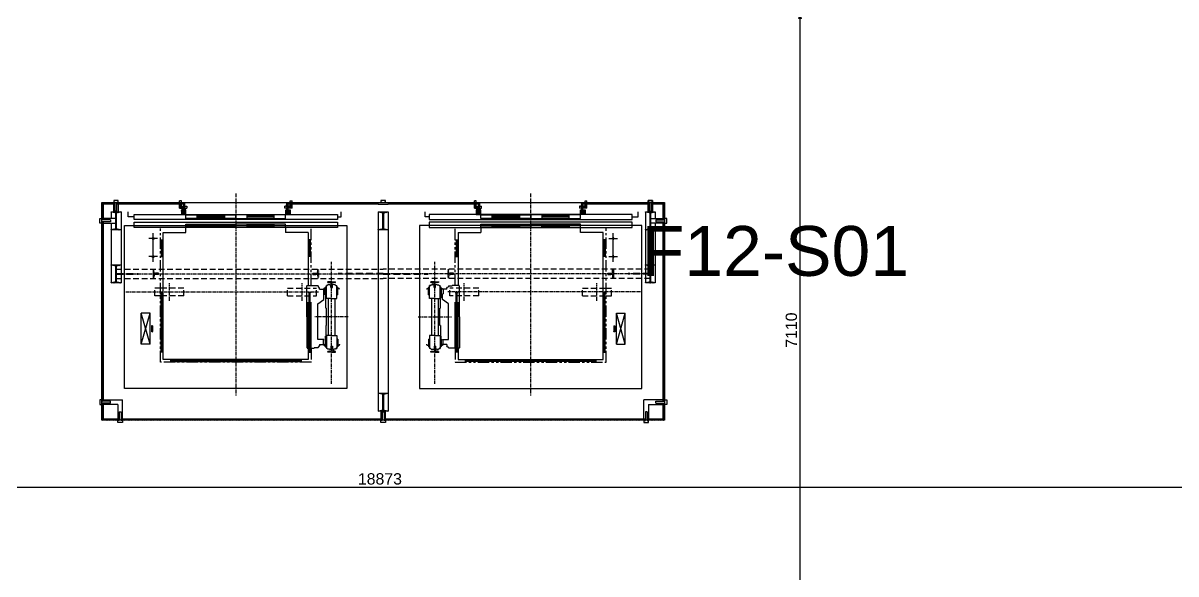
# Model space of a CAD drawing. Header units: millimetres. Extents: x 1175313 to 1258473, y 6259 to 65065.
# Drawn here: x 1210680 to 1223389, y 33063 to 39138 of the extents above; entities that cross this region are included whole.
import ezdxf

# ---------------------------------------------------------------- set-up
doc = ezdxf.new("R2010")
doc.units = ezdxf.units.MM
for name, pattern in [('CENTER', [2, 1.25, -0.25, 0.25, -0.25]), ('CENTERX2', [4, 2.5, -0.5, 0.5, -0.5]), ('DASHEDX2', [38.1, 25.4, -12.7]), ('DIVIDE', [1.25, 0.5, -0.25, 0, -0.25, 0, -0.25]), ('HIDDEN', [0.375, 0.25, -0.125]), ('PHANTOM', [2.5, 1.25, -0.25, 0.25, -0.25, 0.25, -0.25]), ('PHANTOMX2', [127, 63.5, -12.7, 12.7, -12.7, 12.7, -12.7])]:
    doc.linetypes.add(name, pattern=pattern)
for name, color, linetype in [('Lift', 7, 'Continuous'), ('Meheccer', 7, 'Continuous'), ('metal', 7, 'Continuous'), ('plita 2', 7, 'Continuous'), ('Strixleme', 254, 'Continuous')]:
    doc.layers.add(name, color=color, linetype=linetype)
doc.layers.add('syse', color=135, linetype='Continuous', lineweight=15)
doc.styles.get("Standard").update_dxf_attribs({"font": 'arial.ttf'})
doc.dimstyles.new('ISO-25', dxfattribs={"dimscale": 50, "dimtxt": 2.5, "dimasz": 2.5, "dimexe": 1.25, "dimexo": 0.625, "dimtad": 1, "dimdec": 0, "dimtxsty": 'Standard', "dimcen": 2.5, "dimazin": 3, "dimtfac": 1, "dimtdec": 0, "dimtmove": 0, "dimatfit": 3})

# ---------------------------------------------------------------- blocks, each defined once
blk = doc.blocks.new('A$C3B706C1D')
at = {"layer": 'Lift', "color": 12, "linetype": 'CENTER', "ltscale": 3}
for p, q in [((130.2, 223.2), (130.2, 0.4)), ((235.8, 13.3), (235.8, 148)), ((-1.5, 134.7), (292.7, 134.7)), ((9.2, 114.7), (221.3, 114.7)), ((57.1, 105.1), (57.1, 124.3)), ((203.3, 105.1), (203.3, 124.3)), ((254.2, 87.2), (217.4, 87.2))]:
    blk.add_line(p, q, dxfattribs=at)
at = {"layer": 'Lift'}
for p, q in [((11.5, 197.4), (11.5, 203.2)), ((18.2, 197.4), (11.5, 197.4)), ((242.2, 197.4), (246.5, 197.4)), ((246.5, 197.4), (246.5, 203.2)), ((185.2, 185.7), (185.2, 180.2)), ((210.2, 180.2), (185.2, 180.2)), ((210.2, 180.2), (210.2, 121.7)), ((209, 121.4), (208.7, 121.4)), ((208.7, 87.2), (208.7, 121.4)), ((209, 121.7), (216.7, 121.7)), ((209, 121.4), (209, 121.7)), ((216.7, 121.4), (216.7, 121.7)), ((218.5, 121.4), (216.7, 121.4)), ((220.9, 121.4), (218.5, 121.4)), ((220.9, 121.4), (220.9, 120.4)), ((222.4, 117.7), (222.4, 118.9)), ((222.4, 117.7), (228.2, 117.7)), ((228.7, 117.2), (228.7, 116.8)), ((229, 116.8), (228.7, 116.8)), ((229, 116.8), (229, 108.4)), ((235.8, 125.9), (231.4, 125.9)), ((231.4, 125.9), (231.4, 125.8)), ((232.1, 125), (235, 124.8)), ((235, 123), (235.4, 123.4)), ((235, 119.8), (235, 123)), ((235, 119.8), (235.1, 119.7)), ((235.8, 119.7), (235.1, 119.7)), ((235.4, 123.4), (235.4, 124.3)), ((235.8, 125.9), (240.3, 125.9)), ((235.8, 119.7), (236.5, 119.7)), ((236.2, 123.4), (236.2, 124.3)), ((236.6, 123), (236.2, 123.4)), ((236.6, 119.8), (236.5, 119.7)), ((236.6, 119.8), (236.6, 123)), ((239.6, 125), (236.7, 124.8)), ((240.3, 125.9), (240.3, 125.8)), ((229, 108.4), (229.5, 108.4)), ((229.5, 108.4), (229.5, 108.3)), ((229.5, 96.7), (229.5, 108.3)), ((35.7, 91.2), (26.1, 91.2)), ((26.1, 57.2), (26.1, 91.2)), ((26.1, 57.2), (35.7, 91.2)), ((35.7, 57.2), (26.1, 91.2)), ((35.7, 57.2), (35.7, 91.2)), ((229.5, 96.7), (230.3, 96.7)), ((230.3, 77.7), (230.3, 96.7)), ((37.5, 77.3), (37.5, 71.1)), ((38, 71.1), (38, 77.3)), ((38.4, 77.3), (38.4, 71.1)), ((208.7, 87.2), (208.7, 53)), ((229.5, 77.7), (230.3, 77.7)), ((229.5, 77.7), (229.5, 66)), ((229, 66), (229.5, 66)), ((229, 57.6), (229, 66)), ((229.5, 66), (229.5, 66)), ((35.7, 57.2), (26.1, 57.2)), ((209, 53), (208.7, 53)), ((209, 53), (209, 52.7)), ((209, 52.7), (216.7, 52.7)), ((218.5, 53), (216.7, 53)), ((216.7, 53), (216.7, 52.7)), ((220.9, 53), (218.5, 53)), ((220.9, 53), (220.9, 53.9)), ((222.4, 56.7), (228.2, 56.7)), ((222.4, 56.7), (222.4, 55.4)), ((228.7, 57.2), (228.7, 57.6)), ((229, 57.6), (228.7, 57.6)), ((235, 54.6), (235.1, 54.7)), ((235, 54.6), (235, 51.3)), ((235, 51.3), (235.4, 51)), ((235.8, 54.7), (235.1, 54.7)), ((235.4, 51), (235.4, 50.1)), ((235.8, 54.7), (236.5, 54.7)), ((236.6, 51.3), (236.2, 51)), ((236.2, 51), (236.2, 50.1)), ((236.6, 54.6), (236.5, 54.7)), ((236.6, 54.6), (236.6, 51.3)), ((235.8, 48.5), (231.4, 48.5)), ((231.4, 48.5), (231.4, 48.5)), ((232.1, 49.3), (235, 49.6)), ((235.8, 48.5), (240.3, 48.5)), ((239.6, 49.3), (236.7, 49.6)), ((240.3, 48.5), (240.3, 48.5))]:
    blk.add_line(p, q, dxfattribs=at)
at = {"layer": 'Lift', "linetype": 'ByBlock', "ltscale": 10}
for p, q in [((87.8, 195.8), (87.8, 199.8)), ((87.8, 198.3), (117.8, 198.3)), ((87.8, 197.3), (117.8, 197.3)), ((117.8, 199.8), (117.8, 195.8)), ((142.6, 199.8), (142.6, 195.8)), ((172.6, 198.3), (142.6, 198.3)), ((172.6, 197.3), (142.6, 197.3)), ((172.6, 195.8), (172.6, 199.8)), ((87.8, 189.3), (87.8, 186.1)), ((117.8, 188.2), (87.8, 188.2)), ((117.8, 187.2), (87.8, 187.2)), ((117.8, 186.1), (117.8, 189.3)), ((142.6, 189.3), (142.6, 186.1)), ((172.6, 188.2), (142.6, 188.2)), ((172.6, 187.2), (142.6, 187.2)), ((172.6, 186.1), (172.6, 189.3))]:
    blk.add_line(p, q, dxfattribs=at)
at = {"layer": 'Lift', "ltscale": 10}
for p, q in [((39.1, 147.9), (39.1, 179.4)), ((44, 173.7), (34.3, 173.7)), ((44, 153.7), (34.3, 153.7))]:
    blk.add_line(p, q, dxfattribs=at)
at = {"layer": 'Lift', "linetype": 'PHANTOM', "ltscale": 10}
blk.add_line((213.3, 121.7), (213.3, 185.7), dxfattribs=at)
at = {"layer": 'Lift', "color": 1}
for p, q in [((47.1, 172.2), (50.2, 172.2)), ((48.1, 172.2), (48.1, 153.8)), ((48.7, 172.2), (48.7, 153.8)), ((49.3, 172.2), (49.3, 153.8)), ((213.3, 172.2), (210.2, 172.2)), ((211.2, 172.2), (211.2, 153.8)), ((211.8, 172.2), (211.8, 153.8)), ((212.4, 172.2), (212.4, 153.8)), ((47.1, 153.8), (50.2, 153.8)), ((213.3, 153.8), (210.2, 153.8)), ((47.1, 114.2), (50.2, 114.2)), ((48.1, 48.2), (48.1, 114.2)), ((48.7, 48.2), (48.7, 114.2)), ((49.3, 48.2), (49.3, 114.2)), ((213.3, 114.2), (210.2, 114.2)), ((211.2, 48.2), (211.2, 114.2)), ((211.8, 48.2), (211.8, 114.2)), ((212.4, 48.2), (212.4, 114.2)), ((50.2, 48.2), (47.1, 48.2)), ((58.2, 40.2), (58.2, 37.2)), ((58.2, 39.3), (202.2, 39.3)), ((58.2, 38.7), (202.2, 38.7)), ((202.2, 40.2), (202.2, 37.2)), ((210.2, 48.2), (213.3, 48.2)), ((58.2, 38.1), (202.2, 38.1))]:
    blk.add_line(p, q, dxfattribs=at)
at = {"layer": 'Lift', "color": 4, "linetype": 'HIDDEN', "ltscale": 25}
for p, q in [((-1.5, 139.7), (292.7, 139.7)), ((-1.5, 129.7), (292.7, 129.7))]:
    blk.add_line(p, q, dxfattribs=at)
at = {"layer": 'Lift', "color": 2, "linetype": 'HIDDEN', "ltscale": 30}
for p, q in [((-1.5, 135.2), (22.8, 135.2)), ((-1.5, 134.2), (22.8, 134.2)), ((292.7, 135.2), (243.2, 135.2)), ((292.7, 134.2), (243.2, 134.2))]:
    blk.add_line(p, q, dxfattribs=at)
at = {"layer": 'Lift', "linetype": 'Continuous'}
for p, q in [((39.6, 139.1), (39, 139.1)), ((39, 139.1), (39, 130.2)), ((39.6, 130.2), (39, 130.2)), ((40.1, 135.5), (39.8, 138.9)), ((40.1, 133.8), (39.8, 130.5)), ((41.5, 135.2), (40.5, 135.2)), ((41.5, 134.2), (40.5, 134.2)), ((45.1, 135.5), (41.9, 135.5)), ((45.1, 133.9), (41.9, 133.9)), ((45.2, 135.4), (45.1, 135.5)), ((45.2, 134), (45.1, 133.9)), ((45.2, 135.4), (45.2, 134)), ((215.2, 135.4), (215.3, 135.5)), ((215.2, 135.4), (215.2, 134)), ((215.2, 134), (215.3, 133.9)), ((215.3, 135.5), (218.6, 135.5)), ((215.3, 133.9), (218.6, 133.9)), ((219, 135.2), (220, 135.2)), ((219, 134.2), (220, 134.2)), ((220.4, 135.5), (220.6, 138.9)), ((220.4, 133.8), (220.6, 130.5)), ((220.9, 139.1), (221.4, 139.1)), ((220.9, 130.2), (221.4, 130.2))]:
    blk.add_line(p, q, dxfattribs=at)
at = {"layer": 'Lift', "linetype": 'DIVIDE'}
blk.add_line((221.4, 139.1), (221.4, 130.2), dxfattribs=at)
at = {"layer": 'Lift', "color": 2, "linetype": 'HIDDEN', "ltscale": 25}
for p, q in [((41.1, 110.5), (41.1, 118.8)), ((73.1, 118.8), (47.1, 118.8)), ((73.1, 110.5), (73.1, 118.8)), ((187.3, 118.8), (219.3, 118.8)), ((187.3, 110.5), (187.3, 118.8)), ((219.3, 110.5), (219.3, 118.8)), ((73.1, 110.5), (47.1, 110.5)), ((187.3, 110.5), (219.3, 110.5))]:
    blk.add_line(p, q, dxfattribs=at)
at = {"layer": 'Lift', "color": 2}
for p, q in [((47.1, 118.8), (41.1, 118.8)), ((47.1, 110.5), (41.1, 110.5))]:
    blk.add_line(p, q, dxfattribs=at)
at = {"layer": 'Lift', "linetype": 'DASHEDX2', "ltscale": 2}
for p, q in [((210.2, 52.7), (210.2, 121.7)), ((213.3, 52.7), (213.3, 121.7))]:
    blk.add_line(p, q, dxfattribs=at)
at = {"layer": 'Lift', "linetype": 'PHANTOMX2', "ltscale": 2}
for p, q in [((226.8, 117.2), (226.8, 112.7)), ((228.3, 118.7), (228.8, 118.7)), ((231.8, 122.7), (228.8, 119.7)), ((228.8, 111.7), (228.8, 119.7)), ((230.1, 107.7), (230.1, 122)), ((231.1, 122), (230.1, 122)), ((233.4, 122.7), (231.8, 122.7)), ((233.4, 122.7), (233.4, 123.1)), ((233.4, 123.1), (234, 123.1)), ((234, 122.6), (234, 123.1)), ((234, 122.6), (234.3, 122.6)), ((234.3, 122.6), (235, 122.6)), ((235, 119.6), (235, 122.6)), ((235, 119.6), (236.7, 119.6)), ((237.7, 122.9), (236.7, 122.9)), ((236.7, 119.6), (236.7, 122.9)), ((237.7, 122.9), (237.7, 123.2)), ((237.7, 123.2), (238.3, 123.2)), ((238.3, 122.7), (238.3, 123.2)), ((239.8, 122.7), (238.3, 122.7)), ((239.8, 122.7), (242.8, 119.7)), ((240.5, 122), (241.6, 122)), ((241.6, 107.7), (241.6, 122)), ((242.8, 111.7), (242.8, 119.7)), ((242.8, 118.7), (243.3, 118.7)), ((220.8, 101.7), (227.4, 106.4)), ((220.8, 62.2), (220.8, 101.7)), ((227.4, 112.7), (226.8, 112.7)), ((227.4, 106.4), (227.4, 112.7)), ((230.1, 111.7), (228.8, 111.7)), ((235.8, 107.7), (230.1, 107.7)), ((235.8, 107.7), (241.6, 107.7)), ((242.8, 111.7), (241.6, 111.7)), ((230.1, 66.7), (230.1, 52.4)), ((235.8, 66.7), (230.1, 66.7)), ((235.8, 66.7), (241.6, 66.7)), ((241.6, 66.7), (241.6, 52.4)), ((227.4, 62.2), (220.8, 62.2)), ((227.4, 61.7), (226.8, 61.7)), ((226.8, 57.2), (226.8, 61.7)), ((227.4, 61.7), (227.4, 62.2)), ((228.3, 55.7), (228.8, 55.7)), ((230.1, 62.7), (228.8, 62.7)), ((228.8, 62.7), (228.8, 54.7)), ((231.8, 51.7), (228.8, 54.7)), ((231.1, 52.4), (230.1, 52.4)), ((233.4, 51.7), (231.8, 51.7)), ((233.4, 51.7), (233.4, 51.3)), ((233.4, 51.3), (234, 51.3)), ((234, 51.8), (234.3, 51.8)), ((234, 51.8), (234, 51.3)), ((234.3, 51.8), (235, 51.8)), ((235, 54.8), (235, 51.8)), ((235, 54.8), (236.7, 54.8)), ((236.7, 54.8), (236.7, 51.5)), ((237.7, 51.5), (236.7, 51.5)), ((237.7, 51.5), (237.7, 51.2)), ((237.7, 51.2), (238.3, 51.2)), ((239.8, 51.7), (238.3, 51.7)), ((238.3, 51.7), (238.3, 51.2)), ((239.8, 51.7), (242.8, 54.7)), ((240.5, 52.4), (241.6, 52.4)), ((242.8, 62.7), (241.6, 62.7)), ((242.8, 62.7), (242.8, 54.7)), ((242.8, 55.7), (243.3, 55.7))]:
    blk.add_line(p, q, dxfattribs=at)
at = {"layer": 'Lift', "ltscale": 2}
for p, q in [((232.1, 107.7), (232.1, 66.7)), ((239.6, 107.7), (239.6, 66.7))]:
    blk.add_line(p, q, dxfattribs=at)
at = {"layer": 'Lift'}
for points in [[(18.2, 194.7), (18.2, 200.2), (242.2, 200.2), (242.2, 194.7)], [(18.2, 185.7), (18.2, 191.7), (242.2, 191.7), (242.2, 185.7)], [(130.1, 195.8), (75.2, 195.8), (75.2, 199.8), (130.1, 199.8)], [(185.2, 199.8), (130.3, 199.8), (130.3, 195.8), (185.2, 195.8)], [(75.2, 189.3), (130.1, 189.3), (130.1, 186.1), (75.2, 186.1)], [(185.2, 186.1), (185.2, 189.3), (130.3, 189.3), (130.3, 186.1)]]:
    blk.add_lwpolyline(points, close=True, dxfattribs=at)
at = {"layer": 'Lift', "linetype": 'PHANTOM', "ltscale": 10}
blk.add_lwpolyline([(213.3, 52.7), (213.3, 37.2), (47.1, 37.2), (47.1, 185.7)], dxfattribs=at)
at = {"layer": 'Lift'}
blk.add_lwpolyline([(210.2, 52.7), (210.2, 40.2), (50.2, 40.2), (50.2, 180.2), (75.2, 180.2), (75.2, 185.7)], dxfattribs=at)
at = {"layer": 'Lift', "linetype": 'CENTERX2'}
for centre in [(39.1, 173.7), (39.1, 153.7)]:
    blk.add_circle(centre, 1, dxfattribs=at)
at = {"layer": 'Lift', "linetype": 'Continuous'}
for centre, radius, start, end in [((39.6, 138.8), 0.3, 4.1131, 90), ((39.6, 130.5), 0.3, 270, 355.8869), ((40.5, 135.6), 0.4, 184.1131, 270), ((40.5, 133.8), 0.4, 90, 175.8869), ((41.5, 135.6), 0.4, 270, 348.3168), ((41.5, 133.8), 0.4, 11.6832, 90), ((219, 135.6), 0.4, 191.6832, 270), ((219, 133.8), 0.4, 90, 168.3168), ((220, 135.6), 0.4, 270, 355.8869), ((220, 133.8), 0.4, 4.1131, 90), ((220.9, 138.8), 0.3, 90, 175.8869), ((220.9, 130.5), 0.3, 184.1131, 270)]:
    blk.add_arc(centre, radius, start, end, dxfattribs=at)
at = {"layer": 'Lift'}
for centre, radius, start, end in [((220.9, 118.9), 1.5, 0, 90), ((228.2, 117.2), 0.5, 0, 90), ((232.2, 125.8), 0.8, 180, 265.4823), ((234.9, 124.3), 0.5, 0, 85.4823), ((236.7, 124.3), 0.5, 94.5177, 180), ((239.5, 125.8), 0.8, 274.5177, 0), ((37.7, 77.3), 0.215, 90, 180), ((37.7, 77.3), 0.215, 0, 90), ((38.2, 77.3), 0.215, 90, 180), ((38.2, 77.3), 0.215, 0, 90), ((37.7, 71.1), 0.215, 180, 270), ((37.7, 71.1), 0.215, 270, 0), ((38.2, 71.1), 0.215, 180, 270), ((38.2, 71.1), 0.215, 270, 0), ((220.9, 55.4), 1.5, 270, 0), ((228.2, 57.2), 0.5, 270, 0), ((232.2, 48.5), 0.8, 94.5177, 180), ((234.9, 50.1), 0.5, 274.5177, 0), ((236.7, 50.1), 0.5, 180, 265.4823), ((239.5, 48.5), 0.8, 0, 85.4823)]:
    blk.add_arc(centre, radius, start, end, dxfattribs=at)
at = {"layer": 'Lift', "linetype": 'PHANTOMX2', "ltscale": 2}
for centre, start, end in [((228.3, 117.2), 160.5288, 180), ((228.3, 117.2), 90, 160.5288), ((243.3, 117.2), 19.4712, 90), ((228.3, 57.2), 180, 270), ((243.3, 57.2), 270, 0)]:
    blk.add_arc(centre, 1.5, start, end, dxfattribs=at)
blk = doc.blocks.new('A$C0C83592B')
at = {"layer": 'Strixleme'}
h = blk.add_hatch(dxfattribs=at)
h.set_pattern_fill('ANSI31', color=256, scale=0.2, style=0)
h.paths.add_polyline_path([(10.7, 19.6, 0.356015), (11, 20), (0, 20, 0.356015), (0.3, 19.6), (4.4, 18.8, -0.367503), (5.2, 17.8), (5.2, 2.2, -0.367503), (4.4, 1.2), (0.3, 0.4, 0.356015), (0, 0), (11, 0, 0.356015), (10.7, 0.4), (6.5, 1.3, -0.344609), (5.8, 2.2), (5.8, 17.8, -0.344609), (6.5, 18.7)])
at = {"layer": 'metal'}
blk.add_lwpolyline([(0, 20), (11, 20, -0.356015), (10.7, 19.6), (6.5, 18.7, 0.344609), (5.8, 17.8), (5.8, 2.2, 0.344609), (6.5, 1.3), (10.7, 0.4, -0.356015), (11, 0), (0, 0, -0.356015), (0.3, 0.4), (4.4, 1.2, 0.367503), (5.2, 2.2), (5.2, 17.8, 0.367503), (4.4, 18.8), (0.3, 19.6, -0.356015)], format="xyb", close=True, dxfattribs=at)
blk = doc.blocks.new('*D630')
at = {"color": 0, "lineweight": -2, "transparency": 16777216}
for p, q in [((1220435, 39307), (1219182, 39307)), ((1219245, 32322), (1219245, 39182)), ((1220435, 32197), (1219182, 32197))]:
    blk.add_line(p, q, dxfattribs=at)
at = {"color": 0, "transparency": 16777216}
for points in [[(1219224, 39182), (1219266, 39182), (1219245, 39307)], [(1219224, 32322), (1219266, 32322), (1219245, 32197)]]:
    blk.add_solid(points, dxfattribs=at)
at = {"layer": 'Defpoints', "color": 0, "transparency": 16777216}
for p in [(1219245, 39307), (1220466, 39307), (1220466, 32197)]:
    blk.add_point(p, dxfattribs=at)
at = {"color": 0, "transparency": 16777216, "insert": (1219150, 35752), "char_height": 125, "attachment_point": 5, "rotation": 90}
blk.add_mtext('7110', dxfattribs=at)
blk = doc.blocks.new('*D635')
at = {"color": 0, "lineweight": -2, "transparency": 16777216}
for p, q in [((1205177, 35050), (1205177, 33953)), ((1224050, 35050), (1224050, 33953)), ((1223925, 34016), (1205302, 34016))]:
    blk.add_line(p, q, dxfattribs=at)
at = {"color": 0, "transparency": 16777216}
for points in [[(1205302, 34037), (1205302, 33995), (1205177, 34016)], [(1223925, 34037), (1223925, 33995), (1224050, 34016)]]:
    blk.add_solid(points, dxfattribs=at)
at = {"layer": 'Defpoints', "color": 0, "transparency": 16777216}
for p in [(1205177, 35081), (1224050, 35081), (1205177, 34016)]:
    blk.add_point(p, dxfattribs=at)
at = {"color": 0, "transparency": 16777216, "insert": (1214614, 34111), "char_height": 125, "attachment_point": 5}
blk.add_mtext('18873', dxfattribs=at)

msp = doc.modelspace()

# ---------------------------------------------------------------- hatches: boundary and pattern name
at = {"layer": 'Strixleme'}
h = msp.add_hatch(dxfattribs=at)
h.set_pattern_fill('ANSI31', color=256, scale=2, angle=180, style=0)
h.set_pattern_definition([(225, (1333413.391, 206866.02), (4.49012806, -4.49012806), [])])
h.paths.add_polyline_path([(1212464.9, 37141.2), (1212448.9, 37141.2), (1212448.9, 37112.2), (1212464.9, 37112.2)])
h.paths.add_polyline_path([(1215714.9, 37141.2), (1215698.9, 37141.2), (1215698.9, 37112.2), (1215714.9, 37112.2)])
h.paths.add_polyline_path([(1215714.9, 37157.2), (1215669.9, 37157.2), (1215669.9, 37141.2), (1215714.9, 37141.2)])
h.paths.add_polyline_path([(1213629.9, 37157.2), (1213584.9, 37157.2), (1213584.9, 37141.2), (1213629.9, 37141.2)])
h.paths.add_polyline_path([(1213600.9, 37141.2), (1213584.9, 37141.2), (1213584.9, 37117.2), (1213600.9, 37117.2)])
h.paths.add_polyline_path([(1211565.9, 36947.1), (1211549.9, 36947.1), (1211549.9, 34967.4), (1211565.9, 34967.4)])
h.paths.add_polyline_path([(1211694.9, 37157.2), (1211549.9, 37157.2), (1211549.9, 37141.2), (1211565.9, 37141.2), (1211694.9, 37141.2)])
h.paths.add_polyline_path([(1211565.9, 37141.2), (1211549.9, 37141.2), (1211549.9, 36967.1), (1211565.9, 36967.1)])
h.paths.add_polyline_path([(1212409.9, 37157.2), (1211714.9, 37157.2), (1211714.9, 37141.2), (1212409.9, 37141.2)])
h.paths.add_polyline_path([(1212464.9, 37157.2), (1212419.9, 37157.2), (1212419.9, 37141.2), (1212464.9, 37141.2)])
h.paths.add_polyline_path([(1211565.9, 34947.4), (1211549.9, 34947.4), (1211549.9, 34773.2), (1211565.9, 34773.2)])
h.paths.add_polyline_path([(1211739.9, 34773.2), (1211549.9, 34773.2), (1211549.9, 34757.2), (1211739.9, 34757.2)])
h.paths.add_polyline_path([(1214639.8, 34773.2), (1211759.9, 34773.2), (1211759.9, 34757.2), (1214639.8, 34757.2)])
h.paths.add_polyline_path([(1217539.9, 34773.2), (1214659.8, 34773.2), (1214659.8, 34757.2), (1217539.9, 34757.2)])
h.paths.add_polyline_path([(1217749.9, 34773.2), (1217559.9, 34773.2), (1217559.9, 34757.2), (1217749.9, 34757.2)])
h.paths.add_polyline_path([(1217749.9, 34947.4), (1217733.9, 34947.4), (1217733.9, 34773.2), (1217749.9, 34773.2)])
h.paths.add_polyline_path([(1217749.9, 36947.1), (1217733.9, 36947.1), (1217733.9, 34967.4), (1217749.9, 34967.4)])
h.paths.add_polyline_path([(1217749.9, 37141.2), (1217733.9, 37141.2), (1217733.9, 36967.1), (1217749.9, 36967.1)])
h.paths.add_polyline_path([(1217749.9, 37157.2), (1217604.9, 37157.2), (1217604.9, 37141.2), (1217749.9, 37141.2)])
h.paths.add_polyline_path([(1217584.9, 37157.2), (1216889.9, 37157.2), (1216889.9, 37141.2), (1217584.9, 37141.2)])
h.paths.add_polyline_path([(1216879.9, 37157.2), (1216834.9, 37157.2), (1216834.9, 37141.2), (1216879.9, 37141.2)])
h.paths.add_polyline_path([(1216850.9, 37141.2), (1216834.9, 37141.2), (1216834.9, 37112.2), (1216850.9, 37112.2)])
h.paths.add_polyline_path([(1212448.9, 37077.2), (1212464.9, 37077.2), (1212464.9, 37102.2), (1212448.9, 37102.2)])
h.paths.add_polyline_path([(1213584.9, 37077.2), (1213600.9, 37077.2), (1213600.9, 37102.2), (1213584.9, 37102.2)])
h.paths.add_polyline_path([(1215698.9, 37077.2), (1215714.9, 37077.2), (1215714.9, 37102.2), (1215698.9, 37102.2)])
h.paths.add_polyline_path([(1216834.9, 37077.2), (1216850.9, 37077.2), (1216850.9, 37102.2), (1216834.9, 37102.2)])
h.paths.add_polyline_path([(1214704.9, 37157.2), (1214704.9, 37141.2), (1215659.9, 37141.2), (1215659.9, 37157.2)])
h.paths.add_polyline_path([(1214594.9, 37141.2), (1214594.9, 37157.2), (1213639.9, 37157.2), (1213639.9, 37141.2)])
h = msp.add_hatch(dxfattribs=at)
h.set_pattern_fill('ANSI31', color=256, scale=2, style=0)
h.set_pattern_definition([(45, (1212424.928, 37027.236), (-4.4901, 4.4901), [])])
h.paths.add_polyline_path([(1212474.9, 37077.2), (1212424.9, 37077.2), (1212424.9, 37027.2), (1212474.9, 37027.2)])
h = msp.add_hatch(dxfattribs=at)
h.set_pattern_fill('ANSI31', color=256, scale=2, style=0)
h.set_pattern_definition([(45, (1213574.928, 37027.236), (-4.4901, 4.4901), [])])
h.paths.add_polyline_path([(1213624.9, 37077.2), (1213574.9, 37077.2), (1213574.9, 37027.2), (1213624.9, 37027.2)])
h = msp.add_hatch(dxfattribs=at)
h.set_pattern_fill('ANSI31', color=256, scale=2, style=0)
h.set_pattern_definition([(135, (1215724.928, 37027.236), (4.4901, 4.4901), [])])
h.paths.add_polyline_path([(1215674.9, 37077.2), (1215724.9, 37077.2), (1215724.9, 37027.2), (1215674.9, 37027.2)])
h = msp.add_hatch(dxfattribs=at)
h.set_pattern_fill('ANSI31', color=256, scale=2, style=0)
h.set_pattern_definition([(135, (1216874.928, 37027.236), (4.4901, 4.4901), [])])
h.paths.add_polyline_path([(1216824.9, 37077.2), (1216874.9, 37077.2), (1216874.9, 37027.2), (1216824.9, 37027.2)])

# ---------------------------------------------------------------- linework, layer by layer
msp.add_lwpolyline([(1211549.9, 37157.2), (1217749.9, 37157.2), (1217749.9, 34757.2), (1211549.9, 34757.2)], close=True)
at = {"color": 1, "lineweight": 30}
msp.add_lwpolyline([(1211549.9, 37157.2), (1217749.9, 37157.2), (1217749.9, 34757.2), (1211549.9, 34757.2)], close=True, dxfattribs=at)
at = {"layer": 'Meheccer'}
for p, q in [((1211679.9, 37182.2), (1211679.9, 37157.2)), ((1211729.9, 37182.2), (1211679.9, 37182.2)), ((1211694.9, 37159.2), (1211679.9, 37159.2)), ((1211679.9, 37057.2), (1211679.9, 37141.2)), ((1211694.9, 37139.2), (1211679.9, 37139.2)), ((1211694.9, 37062.2), (1211694.9, 37159.2)), ((1211714.9, 37062.2), (1211714.9, 37159.2)), ((1211729.9, 37159.2), (1211714.9, 37159.2)), ((1211729.9, 37139.2), (1211714.9, 37139.2)), ((1211729.9, 37157.2), (1211729.9, 37182.2)), ((1211729.9, 37141.2), (1211729.9, 37057.2)), ((1212404.9, 37157.2), (1212404.9, 37177.2)), ((1212424.9, 37177.2), (1212404.9, 37177.2)), ((1212404.9, 37159.2), (1212409.9, 37159.2)), ((1212404.9, 37097.2), (1212404.9, 37141.2)), ((1212404.9, 37139.2), (1212409.9, 37139.2)), ((1212409.9, 37102.2), (1212409.9, 37159.2)), ((1212419.9, 37112.2), (1212419.9, 37159.2)), ((1212419.9, 37159.2), (1212424.9, 37159.2)), ((1212419.9, 37139.2), (1212424.9, 37139.2)), ((1212419.9, 37112.2), (1212466.9, 37112.2)), ((1212424.9, 37157.2), (1212424.9, 37177.2)), ((1212424.9, 37117.2), (1212424.9, 37141.2)), ((1212424.9, 37117.2), (1212448.9, 37117.2)), ((1212446.9, 37112.2), (1212446.9, 37117.2)), ((1212464.9, 37117.2), (1212484.9, 37117.2)), ((1212466.9, 37112.2), (1212466.9, 37117.2)), ((1212484.9, 37117.2), (1212484.9, 37097.2)), ((1213584.9, 37117.2), (1213564.9, 37117.2)), ((1213564.9, 37097.2), (1213564.9, 37117.2)), ((1213582.9, 37112.2), (1213582.9, 37117.2)), ((1213629.9, 37112.2), (1213582.9, 37112.2)), ((1213624.9, 37117.2), (1213600.9, 37117.2)), ((1213602.9, 37112.2), (1213602.9, 37117.2)), ((1213624.9, 37157.2), (1213624.9, 37177.2)), ((1213624.9, 37177.2), (1213644.9, 37177.2)), ((1213629.9, 37159.2), (1213624.9, 37159.2)), ((1213624.9, 37117.2), (1213624.9, 37141.2)), ((1213629.9, 37139.2), (1213624.9, 37139.2)), ((1213629.9, 37112.2), (1213629.9, 37159.2)), ((1213639.9, 37102.2), (1213639.9, 37159.2)), ((1213644.9, 37159.2), (1213639.9, 37159.2)), ((1213644.9, 37139.2), (1213639.9, 37139.2)), ((1213644.9, 37157.2), (1213644.9, 37177.2)), ((1213644.9, 37097.2), (1213644.9, 37141.2)), ((1214624.9, 37182.2), (1214624.9, 37157.2)), ((1214674.9, 37182.2), (1214624.9, 37182.2)), ((1214639.9, 37159.2), (1214624.9, 37159.2)), ((1214639.9, 37157.2), (1214639.9, 37159.2)), ((1214659.9, 37157.2), (1214659.9, 37159.2)), ((1214674.9, 37159.2), (1214659.9, 37159.2)), ((1214674.9, 37157.2), (1214674.9, 37182.2)), ((1215654.9, 37157.2), (1215654.9, 37177.2)), ((1215674.9, 37177.2), (1215654.9, 37177.2)), ((1215654.9, 37159.2), (1215659.9, 37159.2)), ((1215654.9, 37097.2), (1215654.9, 37141.2)), ((1215654.9, 37139.2), (1215659.9, 37139.2)), ((1215659.9, 37102.2), (1215659.9, 37159.2)), ((1215669.9, 37112.2), (1215669.9, 37159.2)), ((1215669.9, 37159.2), (1215674.9, 37159.2)), ((1215669.9, 37139.2), (1215674.9, 37139.2)), ((1215669.9, 37112.2), (1215716.9, 37112.2)), ((1215674.9, 37157.2), (1215674.9, 37177.2)), ((1215674.9, 37117.2), (1215674.9, 37141.2)), ((1215674.9, 37117.2), (1215698.9, 37117.2)), ((1215696.9, 37112.2), (1215696.9, 37117.2)), ((1215714.9, 37117.2), (1215734.9, 37117.2)), ((1215716.9, 37112.2), (1215716.9, 37117.2)), ((1215734.9, 37097.2), (1215734.9, 37117.2)), ((1216814.9, 37117.2), (1216814.9, 37097.2)), ((1216834.9, 37117.2), (1216814.9, 37117.2)), ((1216832.9, 37112.2), (1216832.9, 37117.2)), ((1216879.9, 37112.2), (1216832.9, 37112.2)), ((1216874.9, 37117.2), (1216850.9, 37117.2)), ((1216852.9, 37112.2), (1216852.9, 37117.2)), ((1216874.9, 37157.2), (1216874.9, 37177.2)), ((1216874.9, 37177.2), (1216894.9, 37177.2)), ((1216879.9, 37159.2), (1216874.9, 37159.2)), ((1216874.9, 37117.2), (1216874.9, 37141.2)), ((1216879.9, 37139.2), (1216874.9, 37139.2)), ((1216879.9, 37112.2), (1216879.9, 37159.2)), ((1216889.9, 37102.2), (1216889.9, 37159.2)), ((1216894.9, 37159.2), (1216889.9, 37159.2)), ((1216894.9, 37139.2), (1216889.9, 37139.2)), ((1216894.9, 37157.2), (1216894.9, 37177.2)), ((1216894.9, 37097.2), (1216894.9, 37141.2)), ((1217569.9, 37182.2), (1217569.9, 37157.2)), ((1217619.9, 37182.2), (1217569.9, 37182.2)), ((1217569.9, 37157.2), (1217569.9, 37182.2)), ((1217569.9, 37182.2), (1217619.9, 37182.2)), ((1217584.9, 37159.2), (1217569.9, 37159.2)), ((1217569.9, 37159.2), (1217584.9, 37159.2)), ((1217569.9, 37057.2), (1217569.9, 37141.2)), ((1217569.9, 37141.2), (1217569.9, 37057.2)), ((1217584.9, 37139.2), (1217569.9, 37139.2)), ((1217569.9, 37139.2), (1217584.9, 37139.2)), ((1217584.9, 37062.2), (1217584.9, 37159.2)), ((1217584.9, 37062.2), (1217584.9, 37159.2)), ((1217604.9, 37062.2), (1217604.9, 37159.2)), ((1217619.9, 37159.2), (1217604.9, 37159.2)), ((1217604.9, 37062.2), (1217604.9, 37159.2)), ((1217604.9, 37159.2), (1217619.9, 37159.2)), ((1217619.9, 37139.2), (1217604.9, 37139.2)), ((1217604.9, 37139.2), (1217619.9, 37139.2)), ((1217619.9, 37157.2), (1217619.9, 37182.2)), ((1217619.9, 37182.2), (1217619.9, 37157.2)), ((1217619.9, 37141.2), (1217619.9, 37057.2)), ((1217619.9, 37057.2), (1217619.9, 37141.2)), ((1211714.9, 37062.2), (1211694.9, 37062.2)), ((1212404.9, 37097.2), (1212448.9, 37097.2)), ((1212409.9, 37102.2), (1212466.9, 37102.2)), ((1212446.9, 37097.2), (1212446.9, 37102.2)), ((1212464.9, 37097.2), (1212484.9, 37097.2)), ((1212466.9, 37097.2), (1212466.9, 37102.2)), ((1213584.9, 37097.2), (1213564.9, 37097.2)), ((1213639.9, 37102.2), (1213582.9, 37102.2)), ((1213582.9, 37097.2), (1213582.9, 37102.2)), ((1213644.9, 37097.2), (1213600.9, 37097.2)), ((1213602.9, 37097.2), (1213602.9, 37102.2)), ((1215654.9, 37097.2), (1215698.9, 37097.2)), ((1215659.9, 37102.2), (1215716.9, 37102.2)), ((1215696.9, 37097.2), (1215696.9, 37102.2)), ((1215714.9, 37097.2), (1215734.9, 37097.2)), ((1215716.9, 37097.2), (1215716.9, 37102.2)), ((1216834.9, 37097.2), (1216814.9, 37097.2)), ((1216889.9, 37102.2), (1216832.9, 37102.2)), ((1216832.9, 37097.2), (1216832.9, 37102.2)), ((1216894.9, 37097.2), (1216850.9, 37097.2)), ((1216852.9, 37097.2), (1216852.9, 37102.2)), ((1217584.9, 37062.2), (1217604.9, 37062.2)), ((1211524.9, 36982.1), (1211549.9, 36982.1)), ((1211524.9, 36932.1), (1211524.9, 36982.1)), ((1211549.9, 36932.1), (1211524.9, 36932.1)), ((1211547.9, 36967.1), (1211547.9, 36982.1)), ((1211644.9, 36967.1), (1211547.9, 36967.1)), ((1211644.9, 36947.1), (1211547.9, 36947.1)), ((1211547.9, 36932.1), (1211547.9, 36947.1)), ((1211702.3, 36982.1), (1211565.9, 36982.1)), ((1211565.9, 36932.1), (1211702.3, 36932.1)), ((1211567.9, 36967.1), (1211567.9, 36982.1)), ((1211567.9, 36932.1), (1211567.9, 36947.1)), ((1211644.9, 36967.1), (1211644.9, 36947.1)), ((1217597.5, 36982.1), (1217733.9, 36982.1)), ((1217733.9, 36932.1), (1217597.5, 36932.1)), ((1217654.9, 36967.1), (1217751.9, 36967.1)), ((1217654.9, 36967.1), (1217654.9, 36947.1)), ((1217654.9, 36947.1), (1217751.9, 36947.1)), ((1217731.9, 36967.1), (1217731.9, 36982.1)), ((1217731.9, 36932.1), (1217731.9, 36947.1)), ((1217774.9, 36982.1), (1217749.9, 36982.1)), ((1217749.9, 36932.1), (1217774.9, 36932.1)), ((1217751.9, 36967.1), (1217751.9, 36982.1)), ((1217751.9, 36932.1), (1217751.9, 36947.1)), ((1217774.9, 36932.1), (1217774.9, 36982.1)), ((1211549.9, 34982.4), (1211524.9, 34982.4)), ((1211524.9, 34982.4), (1211524.9, 34932.4)), ((1211547.9, 34982.4), (1211547.9, 34967.4)), ((1211644.9, 34967.4), (1211547.9, 34967.4)), ((1211565.9, 34982.4), (1211774.9, 34982.4)), ((1211567.9, 34982.4), (1211567.9, 34967.4)), ((1211644.9, 34947.4), (1211644.9, 34967.4)), ((1211774.9, 34773.2), (1211774.9, 34982.4)), ((1217733.9, 34982.4), (1217524.9, 34982.4)), ((1217524.9, 34773.2), (1217524.9, 34982.4)), ((1217654.9, 34967.4), (1217751.9, 34967.4)), ((1217654.9, 34947.4), (1217654.9, 34967.4)), ((1217731.9, 34982.4), (1217731.9, 34967.4)), ((1217749.9, 34982.4), (1217774.9, 34982.4)), ((1217751.9, 34982.4), (1217751.9, 34967.4)), ((1217774.9, 34982.4), (1217774.9, 34932.4)), ((1211524.9, 34932.4), (1211549.9, 34932.4)), ((1211644.9, 34947.4), (1211547.9, 34947.4)), ((1211547.9, 34947.4), (1211547.9, 34932.4)), ((1211724.9, 34932.4), (1211565.9, 34932.4)), ((1211567.9, 34947.4), (1211567.9, 34932.4)), ((1211724.9, 34932.4), (1211724.9, 34773.2)), ((1211739.9, 34852.2), (1211739.9, 34755.2)), ((1211739.9, 34852.2), (1211759.9, 34852.2)), ((1211759.9, 34852.2), (1211759.9, 34755.2)), ((1214624.8, 34857.2), (1214624.8, 34773.2)), ((1214639.8, 34852.2), (1214639.8, 34755.2)), ((1214639.8, 34852.2), (1214659.8, 34852.2)), ((1214659.8, 34852.2), (1214659.8, 34755.2)), ((1214674.8, 34773.2), (1214674.8, 34857.2)), ((1217539.9, 34852.2), (1217539.9, 34755.2)), ((1217559.9, 34852.2), (1217539.9, 34852.2)), ((1217559.9, 34852.2), (1217559.9, 34755.2)), ((1217574.9, 34932.4), (1217733.9, 34932.4)), ((1217574.9, 34932.4), (1217574.9, 34773.2)), ((1217654.9, 34947.4), (1217751.9, 34947.4)), ((1217731.9, 34947.4), (1217731.9, 34932.4)), ((1217774.9, 34932.4), (1217749.9, 34932.4)), ((1217751.9, 34947.4), (1217751.9, 34932.4)), ((1211739.9, 34775.2), (1211724.9, 34775.2)), ((1211724.9, 34732.2), (1211724.9, 34757.2)), ((1211739.9, 34755.2), (1211724.9, 34755.2)), ((1211774.9, 34732.2), (1211724.9, 34732.2)), ((1211774.9, 34775.2), (1211759.9, 34775.2)), ((1211774.9, 34755.2), (1211759.9, 34755.2)), ((1211774.9, 34757.2), (1211774.9, 34732.2)), ((1214639.8, 34775.2), (1214624.8, 34775.2)), ((1214624.8, 34732.2), (1214624.8, 34757.2)), ((1214639.8, 34755.2), (1214624.8, 34755.2)), ((1214674.8, 34732.2), (1214624.8, 34732.2)), ((1214674.8, 34775.2), (1214659.8, 34775.2)), ((1214674.8, 34755.2), (1214659.8, 34755.2)), ((1214674.8, 34757.2), (1214674.8, 34732.2)), ((1217524.9, 34775.2), (1217539.9, 34775.2)), ((1217524.9, 34757.2), (1217524.9, 34732.2)), ((1217524.9, 34755.2), (1217539.9, 34755.2)), ((1217524.9, 34732.2), (1217574.9, 34732.2)), ((1217559.9, 34775.2), (1217574.9, 34775.2)), ((1217559.9, 34755.2), (1217574.9, 34755.2)), ((1217574.9, 34732.2), (1217574.9, 34757.2))]:
    msp.add_line(p, q, dxfattribs=at)
at = {"layer": 'metal'}
for p, q in [((1211649.9, 37057.2), (1211649.9, 36982.1)), ((1211759.9, 37057.2), (1211759.9, 36272.2)), ((1214594.9, 37057.2), (1214594.9, 34857.2)), ((1214704.9, 37057.2), (1214704.9, 34857.2)), ((1217539.9, 37057.2), (1217539.9, 36272.2)), ((1217649.9, 37057.2), (1217649.9, 36982.1)), ((1211649.9, 36932.1), (1211649.9, 36272.2)), ((1217649.9, 36932.1), (1217649.9, 36272.2))]:
    msp.add_line(p, q, dxfattribs=at)
for points in [[(1212474.9, 37077.2), (1212424.9, 37077.2), (1212424.9, 37027.2), (1212474.9, 37027.2)], [(1213574.9, 37077.2), (1213624.9, 37077.2), (1213624.9, 37027.2), (1213574.9, 37027.2)], [(1215724.9, 37077.2), (1215674.9, 37077.2), (1215674.9, 37027.2), (1215724.9, 37027.2)], [(1216824.9, 37077.2), (1216874.9, 37077.2), (1216874.9, 37027.2), (1216824.9, 37027.2)]]:
    msp.add_lwpolyline(points, close=True, dxfattribs=at)
at = {"layer": 'plita 2'}
for points in [[(1214249.9, 35107.2), (1211799.9, 35107.2), (1211799.9, 36907.2), (1214249.9, 36907.2)], [(1215049.9, 35107.2), (1217499.9, 35107.2), (1217499.9, 36907.2), (1215049.9, 36907.2)]]:
    msp.add_lwpolyline(points, close=True, dxfattribs=at)
at = {"layer": 'Strixleme'}
for p, q in [((1214594.9, 37157.2), (1214704.9, 37157.2)), ((1214594.9, 37141.2), (1214704.9, 37141.2))]:
    msp.add_line(p, q, dxfattribs=at)
at = {"layer": 'syse'}
for p, q in [((1211565.9, 37141.2), (1211549.9, 37141.2)), ((1211694.9, 37141.2), (1211565.9, 37141.2)), ((1211565.9, 37141.2), (1211565.9, 36967.1)), ((1212409.9, 37141.2), (1211714.9, 37141.2)), ((1212448.9, 37112.2), (1212448.9, 37141.2)), ((1212464.9, 37112.2), (1212464.9, 37157.2)), ((1213584.9, 37112.2), (1213584.9, 37157.2)), ((1213600.9, 37112.2), (1213600.9, 37141.2)), ((1214594.9, 37141.2), (1214594.9, 37157.2)), ((1214704.9, 37141.2), (1214704.9, 37157.2)), ((1215698.9, 37112.2), (1215698.9, 37141.2)), ((1215714.9, 37112.2), (1215714.9, 37157.2)), ((1216834.9, 37112.2), (1216834.9, 37157.2)), ((1216850.9, 37112.2), (1216850.9, 37141.2)), ((1216889.9, 37157.2), (1217584.9, 37157.2)), ((1216889.9, 37141.2), (1217584.9, 37141.2)), ((1217604.9, 37157.2), (1217749.9, 37157.2)), ((1217604.9, 37141.2), (1217749.9, 37141.2)), ((1217733.9, 36967.1), (1217733.9, 37141.2)), ((1217749.9, 36967.1), (1217749.9, 37157.2)), ((1212448.9, 37077.2), (1212448.9, 37102.2)), ((1212464.9, 37077.2), (1212464.9, 37102.2)), ((1213584.9, 37077.2), (1213584.9, 37102.2)), ((1213600.9, 37077.2), (1213600.9, 37102.2)), ((1215698.9, 37077.2), (1215698.9, 37102.2)), ((1215714.9, 37077.2), (1215714.9, 37102.2)), ((1216834.9, 37077.2), (1216834.9, 37102.2)), ((1216850.9, 37077.2), (1216850.9, 37102.2)), ((1211565.9, 36947.1), (1211565.9, 34967.4)), ((1217733.9, 34967.4), (1217733.9, 36947.1)), ((1217749.9, 34967.4), (1217749.9, 36947.1)), ((1211565.9, 34947.4), (1211565.9, 34773.2)), ((1217733.9, 34773.2), (1217733.9, 34947.4)), ((1217749.9, 34757.2), (1217749.9, 34947.4)), ((1211549.9, 34773.2), (1211739.9, 34773.2)), ((1211759.9, 34773.2), (1214639.8, 34773.2)), ((1214659.8, 34773.2), (1217539.9, 34773.2)), ((1217559.9, 34773.2), (1217749.9, 34773.2))]:
    msp.add_line(p, q, dxfattribs=at)
for points in [[(1211549.9, 36967.1), (1211549.9, 37157.2), (1211694.9, 37157.2)], [(1211714.9, 37157.2), (1212409.9, 37157.2)], [(1212419.9, 37157.2), (1212464.9, 37157.2)], [(1212464.9, 37141.2), (1212419.9, 37141.2)], [(1213584.9, 37157.2), (1213629.9, 37157.2)], [(1213629.9, 37141.2), (1213584.9, 37141.2)], [(1213639.9, 37157.2), (1214594.9, 37157.2)], [(1214594.9, 37141.2), (1213639.9, 37141.2)], [(1214704.9, 37157.2), (1215659.9, 37157.2)], [(1215659.9, 37141.2), (1214704.9, 37141.2)], [(1215669.9, 37157.2), (1215714.9, 37157.2)], [(1215714.9, 37141.2), (1215669.9, 37141.2)], [(1216879.9, 37157.2), (1216834.9, 37157.2)], [(1216834.9, 37141.2), (1216879.9, 37141.2)], [(1211549.9, 34967.4), (1211549.9, 36947.1)], [(1211739.9, 34757.2), (1211549.9, 34757.2), (1211549.9, 34947.4)], [(1214639.8, 34757.2), (1211759.9, 34757.2)], [(1217539.9, 34757.2), (1214659.8, 34757.2)], [(1217749.9, 34757.2), (1217559.9, 34757.2)]]:
    msp.add_lwpolyline(points, dxfattribs=at)

# ---------------------------------------------------------------- block references
at = {"yscale": 10, "zscale": 10}
for name, p, xscale in [('A$C3B706C1D', (1211722.5, 35025.3), 10), ('A$C3B706C1D', (1217577.3, 35025.3), -10), ('A$C0C83592B', (1211649.9, 36857.2), 10), ('A$C0C83592B', (1214594.9, 36857.2), 10), ('A$C0C83592B', (1217539.9, 36857.2), 10), ('A$C0C83592B', (1211649.9, 36272.2), 10), ('A$C0C83592B', (1217539.9, 36272.2), 10), ('A$C0C83592B', (1214594.9, 34857.5), 10)]:
    msp.add_blockref(name, p, dxfattribs=dict(at, xscale=xscale))

# ---------------------------------------------------------------- texts
at = {"color": 1, "insert": (1217500, 36900), "char_height": 550, "attachment_point": 1}
msp.add_mtext('F12-S01', dxfattribs=at)

# ---------------------------------------------------------------- dimensions: what is measured, and where the dimension line sits
at = {"color": 1}
dim = msp.add_linear_dim(base=(1219244.8, 39307.2), p1=(1220466.3, 32197.3), p2=(1220466.3, 39307.2), angle=90, dimstyle='ISO-25', dxfattribs=at)
dim.commit()
dim.dimension.update_dxf_attribs({"geometry": '*D630', "text_midpoint": (1219149.7, 35752.3)})
dim = msp.add_linear_dim(base=(1205177.3, 34015.7), p1=(1224049.9, 35081.4), p2=(1205177.3, 35081.4), dimstyle='ISO-25', dxfattribs=at)
dim.commit()
dim.dimension.update_dxf_attribs({"geometry": '*D635', "text_midpoint": (1214613.6, 34110.9)})

doc.saveas('drawing.dxf')
